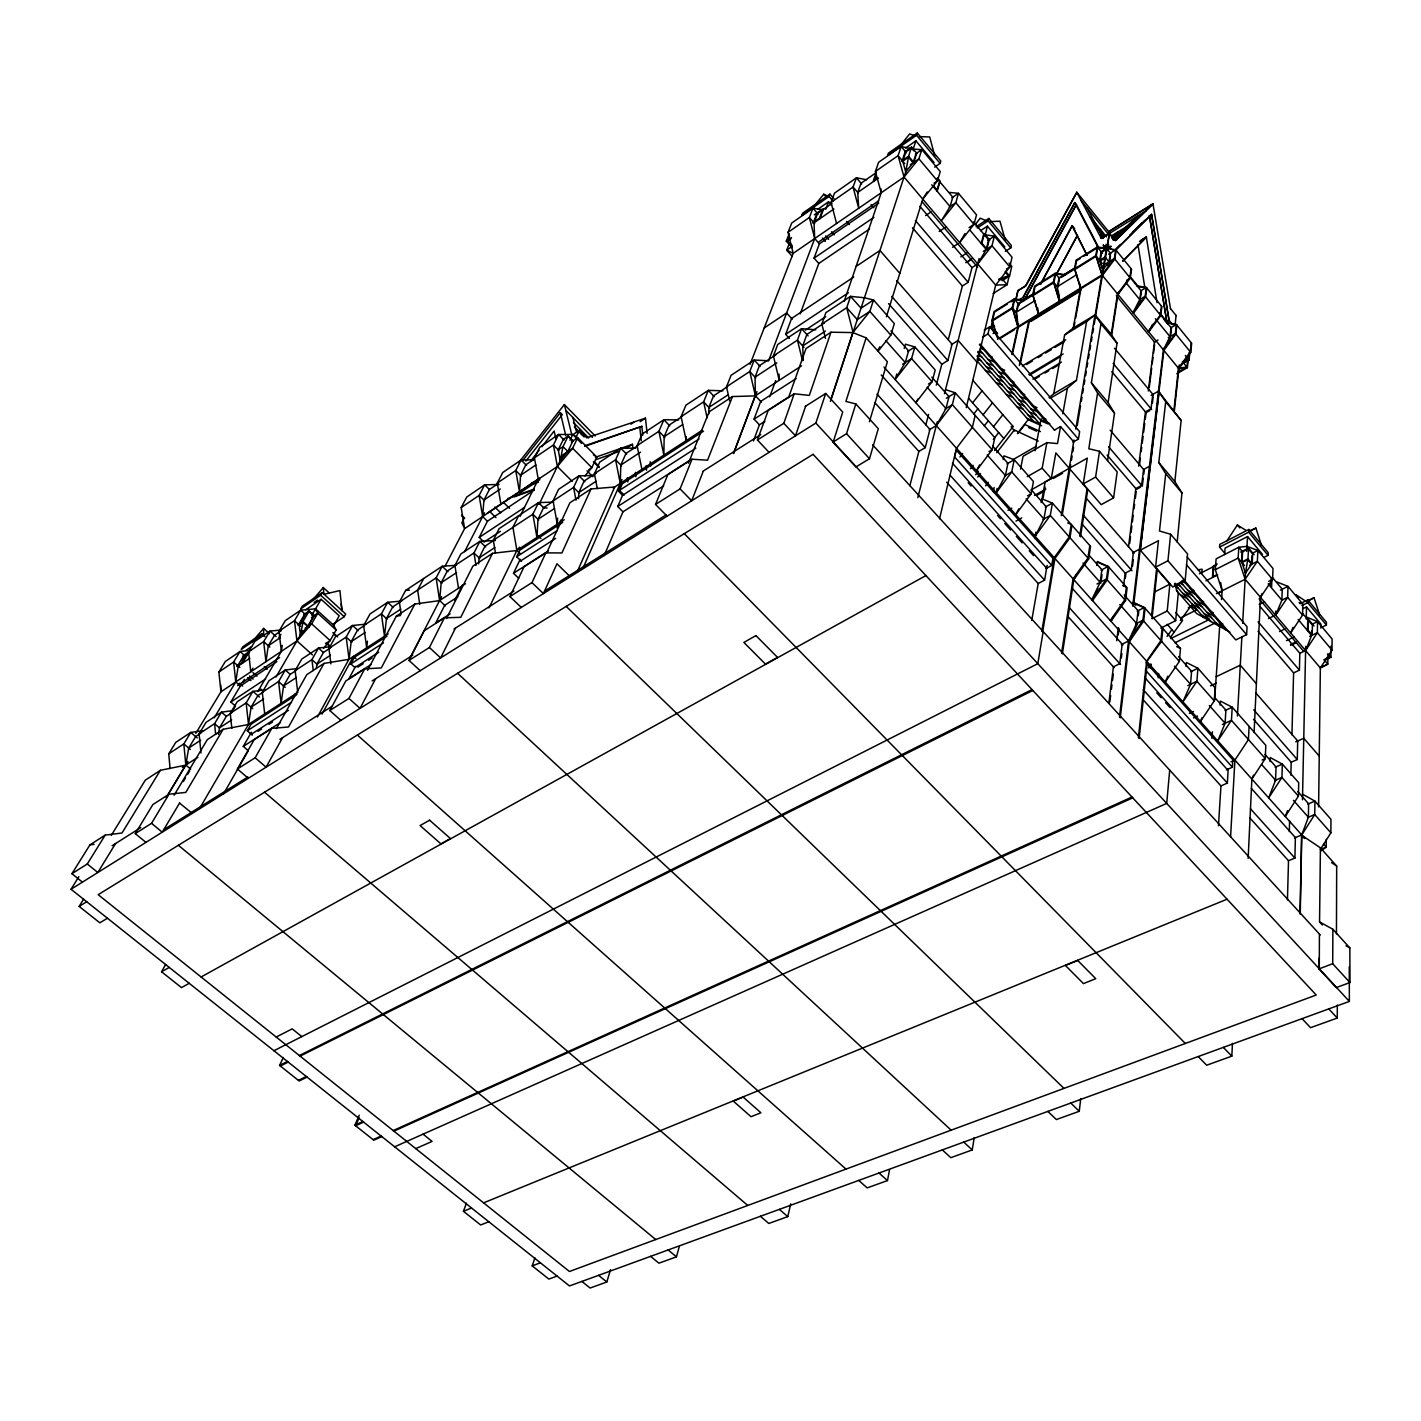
<?xml version="1.0" encoding="UTF-8"?>
<svg xmlns="http://www.w3.org/2000/svg" width="1421" height="1421" viewBox="0 0 1421 1421"><rect width="100%" height="100%" fill="white"/><g stroke="black" fill="none" stroke-linecap="round" stroke-linejoin="round"><path stroke-width="1.5" d="M1302.062 1018.662L1310.571 1027.685L1337.268 1018.04L1337.321 1005.056M1336.451 933.899L1336.681 866.082L1320.411 847.822L1301.654 835.211L1300.002 913.81M686.236 436.513L686.219 440.617L681.085 416.69L685.934 405.163L708.333 390.349L722.916 390.811M1320.358 849.456L1330.873 832.813L1330.962 819.313L1314.922 801.107L1302.595 794.215M1318.599 806.844L1320.358 667.977L1332.028 650.125L1332.099 638.988L1317.533 621.616L1306.29 616.945M1319.132 958.127L1319.008 968.891L1336.273 987.595L1349.95 982.533L1332.703 963.74L1332.88 929.245L1319.558 921.927L1320.411 847.822M1325.011 660.072L1330.909 657.319L1330.997 646.182M1322.525 626.91L1326.397 625.062L1326.432 622.274L1307.764 599.946L1300.02 603.712M1326.29 839.367L1326.219 847.076L1321.299 850.735M1327.853 658.545L1327.8 664.14L1320.358 667.977L1245.133 579.253L1238.153 558.062L1238.81 547.245L1246.981 546.375L1257.887 550.478L1273.021 568.507L1272.577 579.413L1260.463 597.335L1254.086 732.525M1319.292 968.802L1319.416 934.45M1320.855 628.171L1320.908 624.121L1306.503 606.927L1302.773 608.739M681.92 416.655L669.06 425.128L664.14 436.691L663.873 455.093L658.918 431.291L663.873 419.728L678.652 419.906M1300.268 913.792L1301.743 834.926L1308.386 817.217L1308.617 803.789L1297.817 791.568M1291.938 734.817L1293.607 672.879L1299.416 670.161L1299.824 653.269L1305.597 650.552L1311.601 635.436L1311.69 630.995M1312.222 635.151L1312.418 624.068M1302.471 799.774L1305.686 646.324M1306.254 619.023L1306.503 606.927M1326.397 625.062L1307.711 602.735L1307.764 599.946M1307.515 630.604L1307.746 619.538M1287.55 810.609L1285.295 816.507L1298.403 796.097L1298.723 782.705L1282.346 764.125L1270.214 757.535L1270.054 761.585M1292.986 627.318L1290.694 632.984L1302.577 615.098L1302.826 604.067L1287.994 586.376L1276.911 581.988M1287.444 899.884L1288.51 860.717L1294.904 858.089L1295.384 837.573L1251.404 788.442M1290.836 775.227L1291.192 762.224L1297.266 759.542L1297.71 740.98L1256.075 693.182M1289.309 831.551L1289.593 820.716M638.42 445.27L625.951 453.477L620.799 465.093L620.249 483.389L615.595 459.8L620.799 448.219L635.738 448.13M1275.152 767.304L1282.346 764.125L1281.92 777.447L1268.669 797.892L1275.578 780.218L1276.04 766.914L1265.01 754.427M1280.357 590.124L1287.994 586.376L1287.639 597.335L1275.649 615.24L1275.809 611.048M1271.955 578.205L1271.6 586.944L1268.811 583.64M1271.067 585.061L1271.333 578.507M578.489 498.682L578.773 492.607L584.138 480.991L596.234 473.015M1264.175 557.298L1268.065 555.345L1268.171 552.609L1248.828 529.465L1219.751 544.421L1219.555 547.138L1225.097 553.675M1248.153 858.373L1251.883 779.081L1253.446 775.173M557.6 518.15L557.298 524.207L553.071 500.938L558.577 489.339L579.004 475.84L594.102 475.502M1198.187 1056.567L1206.695 1065.217L1231.829 1056.14L1232.469 1043.334M1249.095 726.38L1248.437 739.577L1234.92 760.093L1230.586 836.845M1252.185 563.924L1252.754 553.089M1184.208 580.23L1235.773 639.912L1246.608 634.654L1247.034 626.732L1187.157 556.961M1221.527 599.573L1222.149 590.763L1215.31 569.661L1216.11 558.844L1238.81 547.245L1242.629 551.774L1241.99 562.609L1245.471 573.178L1251.581 564.226L1252.043 555.558M1268.065 555.345L1248.668 532.182L1248.828 529.465M1252.132 563.835L1247.958 558.897L1248.562 548.08L1240.711 552.059M1226.394 769.898L1232.38 767.216L1232.824 759.702L1146.09 662.63L1161.596 641.351L1162.893 628.508M1237.407 715.953L1241.901 636.555M1242.647 623.339L1245.595 571.171M1246.714 551.312L1247.549 536.57L1225.097 548.08L1224.636 554.652M552.716 501.649L543.568 507.67L537.991 519.304L536.943 537.404L532.857 514.242L538.47 502.625L553.71 502.057M1218.472 825.708L1220.959 785.937L1227.353 783.095L1228.206 768.992M1241.581 562.112L1242.22 551.295M1220.142 705.082L1220.408 701.086L1232.22 707.214L1231.439 720.34L1217.779 740.892L1225.08 723.271L1225.897 710.145L1214.529 697.267M534.332 459.019L525.859 464.756L520.566 475.307L519.482 491.897L515.752 470.546L521.081 460.013L533.39 459.853M1202.113 717.569L1200.443 721.477L1214.245 700.908L1215.15 687.835L1197.921 668.279L1186.34 662.488L1185.984 666.431M1211.935 738.369L1212.379 731.762M1214.529 700.908L1219.857 623.801M1212.895 577.335L1213.712 566.499M478.611 563.871L479.09 557.885L484.934 546.25L495.432 539.341M500.37 531.347L484.081 542.076L479.232 537.404L487.439 521.223L482.643 516.569L483.922 500.068L489.392 489.499L498.451 483.353M1190.709 671.742L1197.921 668.279L1196.891 681.263L1182.947 701.867L1190.532 684.3L1191.597 671.316L1178.542 656.52M1201.829 573.214L1202.148 569.235L1197.939 569.768M1169.696 770.129L1166.712 803.398L394.647 1146.8M445.43 605.985L439.604 600.515L441.221 582.681L447.242 571.047L455.75 565.451M1185.15 580.727L1187.583 554.012L1170.638 534.26L1159.5 530.992L1165.717 473.708L1158.79 462.536L1165.7 401.806L1159.092 392.036L1140.335 550.176L1158.452 540.655L1155.575 567.192L1172.787 587.015L1185.15 580.727L1167.938 560.798L1170.638 534.26M1167.813 676.201L1165.238 682.044L1179.341 661.422L1180.496 648.491L1144.385 607.495L1133.159 602.238L1135.894 605.328M1160.797 628.1L1175.682 620.675L1178.222 593.783L1174.528 584.084M1177.174 542.04L1181.97 492.927L1174.865 481.577L1158.79 462.536M1175.682 620.675L1167.209 610.994L1169.874 584.173L1139.482 549.199L1132.59 552.822M1111.009 246.384L1108.344 249.012L1108.593 246.472M1189.359 352.213L1188.631 359.495L1182.858 361.662M1189.803 352.745L1189.075 360.028L1183.693 363.119M1162.183 627.709L1160.886 640.551L1146.64 661.209L1138.381 737.694M1191.224 342.763L1190.301 351.84L1178.453 368.181L1186.961 367.098L1187.707 359.815M1119.943 290.719L1117.972 294.467L1130.263 278.072L1131.56 269.279L1115.734 249.776L1097.296 246.952L1095.786 255.62L1101.932 274.892L1178.897 368.732L1190.745 352.372L1191.668 343.296L1176.393 324.503L1166.677 322.549M1158.186 677.835L1158.63 673.483M1108.451 246.295L1108.185 248.835L1110.867 246.206M1174.865 481.577L1181.135 420.421L1158.328 391.095M1188.134 360.348L1187.388 367.648L1176.73 373.741M1150.371 668.332L1150.832 663.944M401.646 601.03L392.693 606.927L386.441 618.561L384.523 636.235L381.396 613.908L387.684 602.291L401.379 601.083M1015.695 300.204L1017.845 290.63L1025.625 285.745L1076.745 192.244L1108.771 231.783L1108.504 234.323L1081.203 200.645M1151.543 615.861L1156.605 568.897M1173.977 409.763L1178.631 366.565M1139.127 738.511L1147.351 662.008M1152.005 618.792L1157.28 569.679M1174.421 410.314L1179.306 364.948M1108.362 234.145L1108.646 231.605L1152.946 203.754L1170.495 308.588M1175.096 325.462L1176.055 315.462M1176.837 325.036L1175.824 334.042L1163.87 350.419L1170.442 337.203L1155.397 318.748M367.435 641.191L366.689 647.798L363.652 625.577L370.011 613.961L387.684 602.291L393.386 607.584M1047.845 1111.417L1056.354 1119.553L1079.267 1111.275L1080.724 1098.717M1138.079 610.693L1136.587 623.464L1128.558 640.96L1119.482 717.019M1138.292 615.755L1138.772 611.492L1124.224 595.026M1170.655 335.392L1171.49 328.198L1160.158 314.272M1103.389 245.211L1105.129 248.515L1105.431 245.993M364.54 625.435L357.577 630.036L351.182 641.653L349.086 659.202L346.173 637.088L352.603 625.489L366.369 624.121M1132.697 606.128L1163.621 348.269M1120.245 717.836L1129.269 641.759L1131.951 635.933M1133.94 602.433L1158.95 391.841M1158.968 391.681L1164.065 348.82M1112.821 617.407L1110.991 621.297L1125.539 600.568L1127.102 587.885L1108.202 566.411L1097.243 561.544L1096.692 565.363M1152.538 324.397L1148.719 331.928L1160.779 315.551L1161.881 306.616L1146.338 287.486L1136.8 285.834M1122.199 644.122L1119.801 663.678L1113.407 666.822L1108.824 703.306M1133.425 552.378L1131.276 569.981L1125.183 573.143L1123.549 586.234M1152.804 394.256L1151.028 408.751L1145.468 411.895L1138.647 466.159M1121.329 657.959L1121.862 653.624M1132.501 566.357L1133.301 559.767M1143.266 478.22L1142.289 486.195L1108.629 446.78M1143.745 474.241L1144.225 470.262L1110.156 430.19M1152.395 403.28L1153.159 397.063M1109.837 701.974L1110.636 695.526M1111.453 689.096L1111.986 684.798M1112.519 680.517L1113.336 674.069M1118.22 635.009L1119.038 628.473M1125.325 578.294L1125.876 573.942L1081.488 523.372M1129.713 543.373L1130.512 536.889M1131.063 532.573L1131.88 526.09M1132.413 521.773L1133.23 515.29M1134.047 508.807L1134.58 504.473M1135.397 498.007L1136.196 491.524M1139.553 464.738L1140.37 458.219M1141.187 451.718L1141.738 447.366M1142.289 443.032L1143.088 436.513M1143.639 432.179L1144.722 423.494M1145.273 419.142L1146.09 412.641L1111.79 371.68M1149.269 387.329L1151.685 368.146M1152.218 363.883L1153.017 357.488M1153.55 353.225L1154.616 344.699M1161.437 306.066L1160.335 315L1148.257 331.377M1116.693 640.747L1118.327 627.673M1128.487 546.907L1135.823 488.593L1141.631 485.431L1143.585 469.498L1149.358 466.319M1148.275 391.041L1154.438 342.035L1157.991 339.956M316.332 668.456L316.901 664.104L323.42 652.488L330.205 648.029M1146.8 288.037L1145.592 296.9L1133.425 313.277L1140.193 300.133L1125.805 282.495M1041.611 501.471L1045.163 481.861L1087.314 458.13L1083.246 483.939L1101.222 504.633L1113.584 497.883L1117.172 471.896L1099.499 451.292L1088.806 448.752L1097.598 393.12L1091.381 382.746L1100.973 323.864L1095.023 314.823L1086.603 321.59L1064.649 334.876L1053.707 393.724L1049.053 397.72M295.692 670.748L290.186 674.353L283.543 685.934L281.109 703.288L278.587 681.565L285.266 669.984L297.167 668.581M1101.897 569.732L1100.138 582.344L1091.79 599.769L1106.479 579.022L1108.202 566.411L1101.009 570.194M1139.749 299.582L1140.974 290.719L1146.338 287.486L1145.131 296.332L1132.963 312.727L1139.749 299.582L1145.131 296.332L1160.779 315.551M1101.151 581.065L1102.021 574.759M1140.69 296.598L1141.436 291.269L1128.967 275.958M258.036 691.174L281.358 651.369L282.211 645.383M1107.616 460.546L1114.508 413.138L1108.114 402.552L1091.381 382.746M281.376 630.587L274.59 635.187L268.303 645.756L265.958 661.671L263.684 641.617L269.99 631.084L280.63 630.054M1089.818 545.54L1087.953 558.062L1073.086 578.844L1061.576 653.003M1131.116 268.711L1129.802 277.504L1117.528 293.898M1062.357 653.855L1073.832 579.679L1088.699 558.897L1090.546 546.375L1052.428 503.105L1041.895 498.824L1041.202 502.572M199.615 808.496L248.497 724.426L251.091 707.196L257.84 695.633L263.187 692.116M1108.114 402.552L1117.03 343.207L1110.92 333.971M1113.584 497.883L1095.609 477.083L1099.499 451.292M1079.747 535.983L1087.065 488.86M1111.275 334.201L1117.634 293.152M1080.475 536.818L1087.758 489.659L1055.856 452.926L1051.274 478.611L1030.847 490.103M1118.096 293.721L1111.737 334.77L1095.023 314.823L1075.804 429.142M218.461 734.32L219.473 727.907L226.33 716.362L231.552 712.933M1071.967 525.273L1069.96 537.724L1054.95 558.524L1042.588 632.238M942.336 1149.909L950.809 1157.689L972.23 1149.944L974.22 1137.599M1106.923 265.674L1109.41 262.388L1110.476 255.851M1072.997 442.18L1078.415 439.107L1079.64 431.682L989.673 326.83L984.291 330.169M1110.369 253.116L1108.948 261.819L1102.749 270.008L1099.676 260.398L1101.168 251.695L1106.515 248.355L1110.831 253.684M1106.515 248.355L1102.749 270.008M1108.771 231.783L1153.088 203.931L1115.467 240.664L1109.375 233.168L1107.474 244.519L1111.222 249.119M1062.251 514.917L1070.67 464.791M1071.398 460.422L1072.127 456.07M1072.855 451.718L1073.583 447.366M1077.225 425.59L1080.511 405.997M1081.239 401.646L1081.967 397.294M1082.713 392.942L1083.441 388.572M1084.152 384.292L1084.88 379.993M1085.591 375.695L1086.319 371.414M1087.029 367.115L1087.758 362.817M1088.468 358.536L1089.197 354.238M1089.907 349.939L1090.635 345.658M1091.346 341.36L1092.074 337.061M1092.785 332.78L1093.513 328.482M1094.223 324.183L1103.371 269.617M1105.52 257.627L1106.977 248.924L1101.63 252.263L1100.138 260.967L1103.211 270.576L1105.52 257.627L1100.138 260.967M1109.535 233.346L1107.634 244.714L1102.518 247.627M1043.174 631.581L1037.81 663.678L273.933 1050.723M190.716 769.205L185.831 765.066L188.691 748.068L195.654 736.558L200.734 733.218M1051.735 565.451L1052.943 558.346L956.244 450.102L954.592 456.94L1051.735 565.451L1045.945 568.542M1041.806 631.368L1054.204 557.671L1069.214 536.872L1071.221 524.438L1067.668 522.946M1061.256 515.645L1073.974 440.03M1103.495 265.603L1095.218 314.858L1073.05 328.144M1245.471 573.178L1247.745 559.696L1241.99 562.609M1050.155 398.36L1067.366 388.235L1076.443 380.331L1086.603 321.59M1031.753 620.338L1038.2 583.534L1044.577 580.141L1047.117 565.327M1024.132 300.577L1014.647 299.511L1012.676 308.286L1018.306 327.274L1102.394 275.461L1096.248 256.189L1097.758 247.503L1106.835 249.012M1035.838 532.182L1035.092 536.268L1043.92 518.949L1046.122 506.604L1031.522 490.05M1073.69 441.807L1060.546 426.566L1057.508 443.583L1046.886 442.606L1023.067 456.283L1020.544 469.09M1062.819 413.777L1067.366 388.235M1034.879 538.541L1035.678 534.172M1073.228 328.162L1080.635 287.379M1043.121 497.918L1045.092 487.03M1073.708 328.748L1074.88 322.301M1075.661 318.002L1081.097 287.93M1027.294 476.621L1042.161 468.184L1046.886 442.606M905.728 171.87L908.481 157.234L913.135 162.776L905.728 171.87L902.744 161.212L908.481 157.234M1079.889 283.969L1080.493 288.108L1074.471 268.906L1076.106 260.203L1097.296 246.952L1102.465 253.275M1075.342 267.29L1076.567 260.771L1080.102 258.551M1035.056 450.741L1041.167 418.769M858.746 1180.407L867.183 1187.903L887.468 1180.585L889.564 1169.767M1058.165 285.497L1059.196 280.257M1064.489 274.573L1055.199 273.294L1053.458 282.015L1059.338 301.163L1057.348 286.705L1059.071 277.948L1075.875 267.539M560.229 460.599L563.018 446.62L568.134 436.087L572.912 440.936L567.849 451.487L560.229 460.599L558.24 449.853L563.373 439.32L568.134 436.087L572.912 440.936M1058.379 291.376L1059.8 301.714L1053.92 282.584L1055.661 273.844L1064.951 275.123M1190.389 606.66L1180.407 620.515M997.151 488.433L996.228 492.75L1005.411 475.502L1007.915 463.353L992.657 446.07M300.382 634.992L303.064 622.274L307.718 626.483L300.382 634.992L299.156 624.92L305.32 614.352L309.227 611.705L312.744 613.677L313.846 615.897L307.718 626.483M1003.208 459.551L1003.972 455.857L1014.221 459.729L1033.44 481.524L1031.131 493.798L1015.766 514.633L1018.768 508.878M1038.911 314.574L1033.156 295.515L1035.021 286.758L1055.661 273.844M1019.354 365.499L1028.573 322.07L1081.292 289.6M993.226 491.737L994.132 487.51M1020.296 363.865L1029.035 322.603M1037.65 307.842L1038.449 314.023L1032.694 294.964L1034.559 286.207L1055.199 273.294L1059.533 278.498M1011.859 354.078L1018.484 323.81M1012.338 354.628L1018.466 326.51M1016.956 311.11L1018.129 305.835M1023.671 300.044L1014.185 298.961L1012.214 307.735L1017.845 326.741L1016.104 312.318L1018.058 303.526L1033.085 294.218M1015.855 300.382L1017.987 290.808L1025.784 285.923L1076.887 192.421M1002.089 280.736L1009.549 276.011L1011.788 266.313L1009.052 263.045M760.413 1216.287L768.797 1223.463L787.767 1216.607L790.751 1203.853M975.161 415.376L972.373 427.33L956.493 448.254L939.547 518.789M1009.39 274.964L1007.134 284.697L993.101 293.561M996.263 335.072L992 320.347L994.078 311.554L1014.185 298.961L1019.337 305.053M997.08 333.065L990.863 328.002L992.533 320.951M992.87 319.121L994.54 312.087L1007.329 304.076M991.751 326.777L992.568 323.26M1005.34 251.393L1010.775 247.876L1011.343 245.46L988.785 218.461L976.103 226.774M982.568 337.292L987.968 333.935L989.673 326.83M966.262 407.632L995.677 285.106L1009.798 266.917L1012.054 257.237L994.38 236.152L985.197 234.82M929.068 429.941L936.279 425.607L945.995 408.502L948.997 396.637L931.785 377.133M948.34 339.406L962.372 286.03L968.163 282.317L971.982 267.645L977.737 263.933L986.227 249.474L988.661 239.883L973.545 221.907M986.849 249.066L989.265 239.492M977.275 227.999L988.163 220.859L988.785 218.461M917.806 497.705L937.256 421.806M944.468 393.67L979.105 258.569M984.931 235.85L987.417 226.17L1004.842 246.97M981.272 243.595L983.723 234.039M909.849 485.733L918.872 451.416L925.231 447.633L929.956 429.408L881.233 374.984M936.297 385.144L941.803 364.256L947.86 360.508L952.088 344.202L896.722 280.63M925.853 424.843L928.606 414.399M650.587 1256.359L658.9 1263.18L676.449 1256.839L679.327 1246.43M904.2 348.465L905.443 344.202L914.875 346.937L911.572 358.572L895.159 379.549L905.248 362.533L908.605 350.898L890.985 330.951M949.565 192.421L958.482 193.327L955.818 202.723L941.27 220.93L950.063 206.578L952.763 197.182L937.061 178.513M895.71 377.684L896.793 373.954M855.815 403.919L846.543 433.725L832.972 442.091L855.904 466.941L869.492 458.752L878.285 428.662L855.815 403.919L845.904 401.433L866.117 337.861L852.831 332.585L830.983 332.212L805.991 348.554L788.548 397.578M869.403 421.771L887.379 361.733L866.117 337.861M581.882 1281.44L590.124 1288.03L606.82 1281.991L610.533 1269.681M936.794 190.84L939.601 181.515M878.071 351.271L890.843 335.125L894.324 323.597L873.524 299.991L864.448 297.771L850.557 296.35L825.867 312.656L821.871 324.059L825.477 338.411M934.663 167.127L940.08 163.415L940.791 161.07L917.291 132.97L888.409 153.184L887.61 155.493L916.545 135.261L917.291 132.97M886.384 316.794L922.744 199.1L927.22 191.942M833.239 441.913L842.724 412.09L825.708 393.457L805.281 406.388M913.135 162.776L915.533 155.422M913.756 162.349L916.723 153.166M830.859 399.532L852.831 332.585L869.865 311.412L873.524 299.991L861.037 308.179L850.557 296.35L846.703 307.718L853.08 332.425M830.415 401.504L906.74 168.797M844.163 301.394L881.215 192.759L875.407 171.479L878.622 162.278L901.163 146.523L913.188 149.134L915.906 140.839L934.059 162.491M901.536 161.106L908.587 156.221L911.607 147.073L917.042 153.557M903.969 157.536L905.799 152.029M1349.275 966.76L1349.364 1001.396L569.484 1285.952L71.05 889.262L815.849 423.067L825.708 393.457M557.068 1276.076L548.879 1279.095L532.218 1265.88L534.935 1257.763M902.246 160.626L905.301 151.461M805.636 406.175L795.458 435.821L783.806 423.28L794.215 393.777L809.313 395.411L830.983 332.212M873.862 181.266L875.798 175.724M875.94 173.309L873.364 180.68L876.881 178.229M803.274 360.472L802.723 345.942L806.826 334.486L824.18 323.082M866.615 179.721L856.419 177.803L853.062 187.039L858.71 208.23L857.733 192.457L861.055 183.202L876.42 172.492M769.063 452.358L757.429 439.977L768.228 410.42L794.215 393.777M753.467 441.007L759.4 424.843L764.907 421.327M769.685 396.885L775.688 380.597M800.236 313.846L818.78 263.471L869.545 228.976M488.788 1221.74L480.671 1224.973L463.424 1211.296L466.425 1203.232M759.4 424.843L754.071 419.142L760.679 401.433L796.08 378.572M789.419 338.464L785.671 334.326L791.586 318.446L853.737 277.006M818.78 263.471L814.055 258.142L819.384 243.826L878.711 203.15M779.045 374.096L779.223 380.313L773.415 355.943L777.713 344.486L801.604 328.695L815.743 329.779M836.56 223.488L831.054 202.368L834.536 193.114L856.419 177.803L861.694 183.966M733.414 453.548L755.155 395.908L801.568 365.819M733.645 453.388L756.967 391.61M768.672 360.579L814.713 238.533L814.02 222.795L817.59 213.47M825.743 209.313L828.585 201.764L831.374 204.944M819.988 218.639L823.523 209.331M829.935 194.109L802.652 213.203L801.728 215.548L829.047 196.453L829.935 194.109L834.056 198.869M813.523 222.227L817.093 212.919M761.425 402.232L755.404 395.749L755.031 377.169L759.436 365.659L775.706 354.966M750.039 364.415L793.202 253.347L904.04 177.039L918.89 158.797L921.838 149.631L913.188 149.134M703.342 471.008L691.672 500.796L680.091 488.895L692.009 459.232L707.569 460.191L732.508 396.548L755.155 395.908M789.667 242.654L786.701 250.167L792.367 256.526M792.012 247.574L786.293 241.144L789.259 233.648M789.561 235.691L787.341 241.304L791.977 246.508L786.701 250.167L793.202 253.347L787.998 232.387L791.71 223.061L812.954 208.194L821.267 209.526M729.684 400.9L726.504 386.814L731.087 375.304L754.214 360.028L768.601 360.774M688.421 463.21L709.132 411.824L732.508 396.548M708.884 413.582L708.866 407.418L713.52 395.855L727.534 386.654M667.088 516.178L655.543 504.437L667.799 474.738L692.009 459.232M1275.649 615.24L1281.866 600.159L1282.257 589.2L1272.719 577.85M1260.463 597.335L1262.043 593.569M604.191 555.504L622.984 511.809L663.66 485.875M381.805 1136.587L373.812 1140.193L354.913 1125.183L359.211 1115.201M359.087 1117.776L355.641 1125.769L363.598 1122.093M622.984 511.809L617.709 506.498L622.878 494.615M624.121 495.094L619.449 490.369L622.345 483.744L703.502 431.185M582.947 568.311L621.954 479.534M641.901 469.356L637.088 445.643L642.168 434.08L663.873 419.728L669.788 425.874M621.279 484.437L618.384 491.062L622.576 495.307L695.828 448.183M577.157 571.935L614.689 486.994L591.047 488.948L569.91 502.768L546.694 552.769M591.047 488.948L561.899 552.947L545.806 552.876L524.012 566.837L509.944 596.571L521.294 607.442M597.3 488.664L594.44 473.726L599.733 462.127L620.799 448.219L626.679 454.223M1133.727 632.043L1137.297 624.263L1119.855 604.582M520.104 516.374L538.293 479.286L534.438 457.864L539.696 447.331L558.577 434.471L572.805 434.506L577.69 437.704L596.749 457.029L591.846 467.651L584.955 475.946M557.068 528.115L560.815 520.068M509.944 596.571L531.987 582.61L545.806 552.876M518.718 578.276L513.514 573.249L520.157 559.377M307.078 1077.1L299.174 1080.972L279.564 1065.413L283.347 1057.49M1098.078 588.969L1092.518 600.586L1107.208 579.857L1108.931 567.228L1097.953 562.343M576.002 437.224L579.324 430.314L586.713 437.828L645.454 418.147L647.106 433.387M489.002 607.904L516.889 550.407L519.606 547.156M539.056 504.473L563.053 454.702L572.645 448.254L577.69 437.704L571.331 442.002M570.016 440.297L572.805 434.506L581.526 443.352M521.454 561.384L516.693 556.766L519.891 550.122L562.734 522.36M1073.832 579.679L1076.674 573.871M518.647 515.734L512.928 527.351L516.889 550.407L520.05 553.462M455.413 628.153L440.652 657.923L429.408 647.514L444.4 617.833L460.777 617.318L492.501 553.337L516.693 550.531L564.19 519.731M495.396 552.787L493.318 540.264L499.108 528.648L538.47 502.625L544.296 508.381M454.702 600.373L462.536 584.83M446.496 618.508L472.856 566.18L492.501 553.337M410.065 657.887L441.611 596.607M464.631 551.703L484.561 512.803M420.225 670.712L409.017 660.41L424.204 630.764L444.4 617.833M458.503 588.258L454.915 565.522L460.901 553.906L479.872 541.365L495.29 540.477M500.92 504.313L497.314 483.051L502.732 472.518L521.081 460.013L526.534 465.431M445.324 565.736L464.596 528.648L557.369 466.514L572.645 448.254L591.846 467.651L588.631 469.765M463.708 519.251L461.861 522.786L464.596 528.648L461.203 507.563L466.781 497.013L484.632 484.845L499.091 484.472M375.624 678.723L360.046 708.369L348.944 698.422L329.796 710.536L340.862 720.376M465.484 583.747L439.426 600.639L414.861 604.049L381.308 667.923L364.735 668.847L345.783 680.996L329.796 710.536M423.76 578.436L417.632 590.07L419.763 604.405M367.524 670.303L396.352 616.146L414.861 604.049M401.148 614.298L399.39 602.078L405.607 590.443L442.197 566.269L455.786 565.309M348.944 698.422L364.735 668.847M1077.349 235.247L1056.371 274.342L1077.491 235.424M355.623 666.271L348.909 678.705L370.952 664.584M1040.438 284.2L1072.127 225.619L1086.923 255.194M1040.598 284.378L1072.269 225.797L1074.773 228.87M354.468 657.266L350.863 663.891L354.93 667.568L378.714 652.257M979.602 464.898L976.476 470.635L992.178 449.729L994.807 437.668L955.285 392.818L945.516 389.62M317.416 717.037L348.909 659.326L324.024 663.412L306.794 674.655L276.385 728.564M322.052 714.106L353.456 656.378L355.978 658.651M1074.72 202.564L1023.12 297.22L1024.896 299.334L1076.408 204.642L1074.72 202.564L1098.344 247.911M1074.862 202.741L1023.262 297.398L1018.413 300.168M1024.736 299.156L1076.265 204.464L1097.918 245.975M189.224 983.314L181.497 987.595L161.568 971.786L165.618 964.486M282.53 737.73L266.082 767.18L255.158 757.766L237.414 768.992L248.32 778.317M324.024 663.412L288.516 727.001L271.802 728.369L254.217 739.648L237.414 768.992M330.898 663.856L328.926 648.438L335.427 636.839L352.603 625.489L358.27 630.675M281.358 651.369L278.978 631.226L285.248 620.675L300.701 610.16L315.551 608.845L333.793 625.435L336.138 629.965L330.152 640.587L323.526 648.349M333.278 623.997L344.202 616.714L345.712 614.05L322.247 592.575L302.318 606.181L300.755 608.827L320.702 595.239L322.247 592.575M292.975 697.711L295.142 693.892M333.26 626.377L339.21 615.808L321.11 599.271L305.728 609.733M255.158 757.766L271.802 728.369M174.108 795.245L207.306 739.648L223.168 729.293L248.338 724.532L297.753 692.489L295.142 670.659L301.749 659.095L318.482 648.047L330.329 646.75M223.257 794.392L248.266 750.679L243.275 746.38L251.41 732.259M252.245 735.137L247.272 730.82L251.073 724.248L296.918 694.549M308.126 626.199L314.254 615.613M276.029 676.982L302.939 630.587M311.803 615.293L321.11 599.271M918.037 398.928L915.835 402.711L932.069 381.752L935.196 370.011L914.875 346.937L907.717 351.449M297.824 625.027L302.975 621.545L309.139 610.977L315.48 616.732M264.697 713.928L262.263 692.293L268.995 680.748L285.266 669.984L290.186 674.353M298.659 624.458L304.822 613.908M179.668 802.918L162.243 832.191L151.532 823.327L135.279 833.612L145.954 842.369M223.168 729.293L185.796 792.403L168.992 794.232L152.846 804.57L135.279 833.612M278.871 637.834L280.967 634.317M231.836 728.369L230.255 713.36L237.112 701.832L252.938 691.352L264.874 689.842M232.138 711.69L235.46 706.077L230.806 702.027L240.38 685.952L276.9 661.618M183.38 781.497L185.476 777.98M187.572 774.463L189.668 770.964M242.582 682.275L244.359 679.327M252.991 668.101L250.771 671.849L248.551 651.884L254.91 641.351L269.99 631.084L276.118 636.555M166.328 797.394L185.671 765.155L160.378 770.306L145.351 780.129L111.282 835.37M166.47 797.305L187.981 761.478M214.198 717.818L235.762 681.902L238.231 666.076L249.865 658.225M151.532 823.327L168.992 794.232M965.001 233.541L959.601 242.547L973.989 224.34L976.529 214.855L958.482 193.327L951.963 197.714M200.983 752.988L199.1 733.858L206.045 722.348L221.463 712.152L233.435 710.553M242.352 663.287L248.711 652.754M261.819 633.819L260.221 636.466L241.233 649.415L242.849 646.768L261.819 633.819L264.91 636.572M195.796 733.36L220.948 691.832L296.936 640.924L311.643 623.837L317.753 613.25L315.551 608.845M237.751 665.632L244.11 655.099M241.428 660.801L244.607 655.525L249.581 652.15M877.681 350.472L879.954 346.706M115.545 843.559L97.836 872.494L87.267 863.986L71.92 873.702L82.454 882.121M160.378 770.306L122.011 833.008L105.172 835.122L89.914 844.891L71.92 873.702M107.445 918.232L99.843 922.815L79.15 906.403L83.573 899.173M170.094 768.583L168.744 753.841L175.778 742.366L190.805 732.419L202.794 730.714M220.752 684.975L220.948 691.832L218.887 672.026L225.335 661.493L240.042 651.475L250.7 650.356M71.05 889.262L78.865 876.65M87.267 863.986L105.172 835.122M1251.883 779.081L1265.276 758.601L1265.809 745.35L1232.22 707.214L1225.009 710.553M1226.643 541.223L1237.371 524.988L1246.093 530.424M1305.597 650.552L1317.374 632.7L1317.533 621.616L1311.796 624.37L1302.435 613.215M1129.269 641.759L1143.656 621.066L1145.095 608.295L1133.869 603.037M1110.263 620.48L1124.81 599.751L1126.391 587.068L1122.697 585.381M1148.434 667.87L1150.886 664.46M1170.46 637.283L1182.609 620.409L1175.735 612.54M1167.014 636.43L1171.899 629.663M1035.092 536.268L1050.279 515.45L1052.428 503.105L1045.234 507.084M996.228 492.75L1011.752 471.879L1014.221 459.729L1007.045 463.85M1102.394 275.461L1114.792 259.066L1116.196 250.345L1112.448 249.812M936.279 425.607L952.336 404.665L955.285 392.818L946.333 398.253M975.143 224.784L980.224 218.177L986.885 221.001M985.588 485.804L988.288 482.323M1105.129 248.515L1108.753 244.856M975.712 474.667L978.412 471.204M994.522 450.475L1013.173 426.495L972.87 380.366M977.755 477.047L980.472 473.566M996.725 452.642L1014.328 429.977L1038.183 441.061M1017.4 433.547L1028.165 419.692L1041.717 425.749M1018.093 433.245L1024.861 424.524L1040.385 431.575M970.454 468.788L973.172 465.324M993.35 439.426L998.697 432.57M959.921 456.994L962.639 453.53M984.273 425.891L988.306 420.74M993.51 426.655L1002.871 414.683M522.502 460.813L560.354 412.658L562.29 414.63L525.823 461.079M530.921 460.706L539.127 450.244M541.863 446.745L554.154 431.06L555.931 439.125M977.737 263.933L991.982 245.744L994.38 236.152L987.844 240.398M983.083 414.808L992.497 402.818M518.701 462.624L564.368 404.576L595.204 435.998M972.603 402.871L982.053 390.882M973.794 414.008L977.861 408.839M899.031 147.162L909.635 133.947L915.39 135.919M922.744 199.1L937.451 180.876L940.258 171.586L921.838 149.631L915.319 154.143M813.185 207.217L823.754 194.197L828.603 196.613M312.62 600.106L323.278 587.548L329.246 593.019M251.695 642.292L263.578 628.402L269.493 633.677M1122.803 260.931L1146.321 236.97L1157.031 302.602M1122.945 261.109L1146.463 237.147L1139.5 241.463M1132.555 232.156L1141.72 223.097M1115.929 248.941L1120.494 244.412M1129.659 235.353L1144.9 220.255M1115.307 240.486L1152.946 203.754M1113.3 239.989L1138.31 215.601M1113.442 240.167L1116.551 237.129L1112.803 239.208M1122.661 231.197L1128.647 225.371M1112.536 238.852L1117.137 234.394M1112.679 239.03L1117.279 234.554M1113.318 239.563L1138.168 215.441M1117.865 231.872L1111.79 237.733L1126.107 228.781M1111.933 237.911L1118.007 232.049M1064.649 334.876L1073.264 328.002M818.07 209.1L828.585 201.764M905.621 148.033L915.906 140.839M787.998 232.387L809.366 217.484L812.954 208.194L818.23 214.216M831.054 202.368L853.062 187.039L858.391 193.22M875.407 171.479L898.072 155.671L901.163 146.523L906.456 152.811M814.34 214.837L823.025 208.78L819.491 218.07L812.51 222.937M904.591 151.958L911.607 147.073M819.064 212.44L831.96 203.452M907.22 151.052L910.062 149.063M786.293 241.144L791.533 237.502M790.875 238.852L787.341 241.304L792.083 245.371M814.02 222.795L833.914 208.994M857.733 192.457L878.515 178.034M910.275 164.747L918.89 158.797L937.451 180.876L934.023 183.202M819.064 241.748L878.64 200.858M814.055 258.142L873.879 217.342M314.112 602.433L317.522 600.106M246.064 650.303L251.553 646.573M218.887 672.026L233.63 662.008L240.042 651.475L244.607 655.543M248.551 651.884L263.684 641.617L269.848 647.123M278.978 631.226L294.484 620.711L300.701 610.16L305.32 614.352M461.203 507.563L479.126 495.396L484.632 484.845L489.392 489.499M497.314 483.051L515.752 470.546L521.241 475.982M534.438 457.864L553.408 444.986L558.577 434.471L564.048 440.013M242.938 655.898L248.213 652.328L241.854 662.861L236.579 666.431M303.987 614.476L309.139 610.977M579.324 430.314L571.917 435.323L564.368 404.576M268.303 645.756L280.221 637.692M299.156 624.92L303.064 622.274M483.922 500.068L500.299 489.002M520.566 475.307L535.859 464.969M558.24 449.853L563.018 446.62L567.849 451.487M311.501 617.478L317.753 613.25L336.138 629.965M305.106 628.224L311.643 623.837L330.152 640.587L325.445 643.713M925.657 215.548L931.075 211.907M487.403 513.105L539.536 478.184M764.196 328.002L786.63 312.975L792.296 319.228M856.081 266.455L879.954 250.469L899.813 273.329M519.837 493.034L539.856 479.641M949.246 207.111L955.818 202.723L973.989 224.34L969.069 227.591M237.627 685.579L279.617 657.55M630.924 424.222L634.548 421.788M487.439 521.223L534.154 490.085M640.107 421.7L645.454 418.147M584.67 446.443L641.83 426.336L642.772 435.11M939.192 231.463L946.422 226.667M230.806 702.027L265.638 678.936M479.232 537.404L524.438 507.439M785.671 334.326L848.373 292.779M257.485 691.547L261.162 689.132M626.093 448.503L632.487 444.293L632.931 448.627M805.441 330.098L825.725 316.705M168.744 753.841L183.824 743.911L190.805 732.419L197.253 737.925M199.1 733.858L214.571 723.68L221.463 712.152L226.33 716.362M230.255 713.36L246.153 702.898L252.938 691.352L259.457 697.072M262.263 692.293L278.587 681.565L285.195 687.391M295.142 670.659L311.91 659.628L318.482 648.047L323.42 652.488M328.926 648.438L346.173 637.088L351.893 642.292M363.652 625.577L381.396 613.908L387.151 619.219M399.39 602.078L436.14 577.885L442.197 566.269L447.952 571.722M454.915 565.522L473.975 552.982L479.872 541.365L485.645 546.943M493.318 540.264L532.857 514.242L538.719 520.015M553.071 500.938L573.587 487.439L579.004 475.84L584.866 481.719M594.44 473.726L615.595 459.8L621.528 465.839M637.088 445.643L658.918 431.291L664.868 437.473M681.085 416.69L703.626 401.877L708.333 390.349L714.266 396.637M726.504 386.814L749.773 371.503L754.214 360.028L760.164 366.458M773.415 355.943L797.447 340.134L801.604 328.695L808.123 335.924M821.871 324.059L846.703 307.718L857.289 319.601L869.865 311.412L890.843 335.125M952.621 247.254L958.056 243.701M188.691 748.068L200.592 740.27M231.694 719.896L219.473 727.907L214.571 723.68L215.655 734.355M251.091 707.196L263.631 698.99M283.543 685.934L296.438 677.497M316.901 664.104L330.525 655.188M351.182 641.653L365.179 632.469M386.441 618.561L400.846 609.129M441.221 582.681L456.603 572.61M479.09 557.885L494.917 547.529M537.991 519.304L554.545 508.469M578.773 492.607L596.145 481.222M620.799 465.093L640.498 452.18M664.14 436.691L682.631 424.595M708.866 407.418L728.245 394.718M755.031 377.169L776.861 362.87M802.723 345.942L825.406 331.075M980.526 230.664L987.417 226.17M960.827 256.881L967.008 252.867M182.332 767.322L197.768 757.322M348.038 659.895L388.146 633.89M613.144 487.989L701.921 430.421M353.847 657.674L386.992 636.199M965.783 262.707L971.733 258.853M983.35 251.322L991.982 245.744L1009.798 266.917L1006.37 269.102M967.754 261.748L971.378 259.404M247.272 730.82L291.358 702.329M350.259 664.282L383.475 642.825M516.693 556.766L557.068 530.672M619.449 490.369L699.008 438.982M457.704 596.927L444.702 605.31L435.643 623.144L450.137 613.854M251.251 734.284L288.463 710.322M520.85 560.78L555.629 538.399M258 731.353L261.624 729.009M268.924 724.319L272.583 721.975M357.861 667.142L363.208 663.714M368.554 660.268L372.195 657.941M243.275 746.38L280.505 722.525M513.514 573.249L548.524 550.833M617.709 506.498L689.771 460.351M754.071 419.142L788.921 396.832M1005.144 271.908L1008.466 275.834L1002.711 279.493L998.892 279.6M112.152 845.726L140.768 827.573M279.884 739.4L332.301 706.184M372.178 680.908L412.818 655.152M453.992 629.041L513.905 591.083M703.217 471.079L760.75 434.613M409.017 660.41L429.408 647.514M655.543 504.437L680.091 488.895M757.429 439.977L783.806 423.28M1101.186 238.319L1109.375 233.168M1146.196 210.645L1101.328 238.497L1076.745 192.244M902.566 364.22L911.572 358.572L932.069 381.752L928.464 383.972M163.859 829.615L247.858 776.985M544.527 591.1L666.236 514.828M1111.08 236.117L1132.217 223.133M1010.988 301.803L1014.647 299.511M1083.637 256.348L1096 248.622M951.253 344.735L958.127 340.436L977.133 362.319M1022.481 300.577L1034.577 293.028M1064.436 274.395L1075.733 267.361M992 320.347L1012.214 307.735L1016.566 312.869L1018.306 327.274M1032.694 294.964L1053.458 282.015L1057.81 287.255M1074.471 268.906L1095.786 255.62L1102.27 263.56M1018.52 304.076L1031.486 295.994M1061.274 277.415L1075.217 268.729M1012.676 308.286L992.462 320.88L997.347 337.718M1033.156 295.515L1053.92 282.584M1096.248 256.189L1074.933 269.475L1080.955 288.676M1108.611 254.217L1115.734 249.776L1114.33 258.498L1101.932 274.892L997.489 339.282M990.863 328.002L994.203 325.924M1016.104 312.318L1034.737 300.755M1057.348 286.705L1076.621 274.715M1099.676 260.398L1105.058 257.059L1109.41 262.388M994.664 326.457L991.325 328.535L997.542 333.598M1141.099 240.202L1146.321 236.97M993.084 333.562L996.423 331.484M1105.36 264.04L1114.33 258.498L1130.263 278.072L1126.675 280.257M999.816 338.678L1014.612 329.565M79.15 906.403L86.717 901.731M1030.918 321.448L1079.871 291.323M945.107 409.035L952.336 404.665L992.178 449.729L988.998 451.576M1022.303 365.979L1065.732 339.779M1026.726 364.433L1032.392 361.023M1038.058 357.612L1041.824 355.339M1045.607 353.047L1051.274 349.637M1055.039 347.363L1064.489 341.679M1028.857 374.434L1063.139 353.882M1029.497 375.18L1059.977 356.92M1032.907 379.141L1061.469 362.089M1035.447 378.75L1039.266 376.476M1044.968 373.084L1048.787 370.81M1052.588 368.536L1058.308 365.126M1149.482 215.743L1166.854 321.679L1169.11 320.347L1151.632 214.393L1115.13 250.558L1151.49 214.216L1168.968 320.169L1166.712 321.501L1149.34 215.566M1053.707 393.724L1076.443 380.331M1168.204 337.701L1175.38 333.509L1176.393 324.503L1171.046 327.647L1169.998 336.653L1163.426 349.868L1175.38 333.509L1190.745 352.372M1054.453 430.083L1060.546 426.566M1013.617 459.303L1036.442 446.176M1183.249 362.586L1186.837 360.525M1178.08 372.195L1186.961 367.098M1004.523 476.017L1011.752 471.879L1031.131 493.798L1027.507 495.822M1151.152 395.34L1158.506 391.13M1146.09 412.641L1149.802 410.545M161.568 971.786L169.259 967.435M1053.281 478.504L1062.535 473.3M1007.986 510.281L1011.77 508.167M1034.488 495.432L1045.856 489.073M1037.099 495.183L1044.666 490.938M1015.997 521.098L1021.735 517.901M1083.246 483.939L1095.609 477.083M201.107 976.991L925.924 575.558M1043.032 519.447L1050.279 515.45L1088.699 558.897M1140.352 487.243L1136.48 489.357L1107.119 455.075M1319.718 615.08L1314.016 597.744L1306.61 601.758L1295.739 594.617L1298.119 597.459M1052.943 558.346L1054.204 557.671M1096.959 583.995L1106.479 579.022L1125.539 600.568M1155.575 567.192L1167.938 560.798M1250.356 530.957L1255.933 528.097L1261.493 545.469M1219.555 547.138L1248.668 532.182M276.207 1037.046L292.193 1028.857L301.82 1036.602M1155.202 591.669L1169.874 584.173M1217.211 564.03L1213.303 566.038L1212.486 576.855L1216.429 574.848M1199.395 573.782L1216.198 565.221M1242.629 551.774L1246.448 549.82M1215.31 569.661L1238.153 558.062L1244.547 565.629M1137.173 611.154L1144.385 607.495L1142.946 620.267L1128.558 640.96L1121.311 644.583M1242.043 561.881L1247.958 558.897M1206.02 580.798L1217.584 574.954M1249.663 565.185L1257.354 561.313L1257.887 550.478L1252.15 553.391L1248.349 548.861M1135.699 623.908L1142.946 620.267L1179.341 661.422M1152.324 618.49L1167.209 610.994M1188.276 607.726L1192.006 605.861M1216.483 593.605L1245.133 579.253L1257.354 561.313L1272.577 579.413L1268.722 581.331M1218.152 593.268L1222.06 591.314M279.564 1065.413L287.433 1061.487M299.334 1055.537L1032.019 689.594M280.328 1066.016L288.197 1062.091M300.097 1056.14L1032.836 690.464M1180.585 617.904L1196.375 610.035M1170.709 638.58L1209.395 619.467M1174.972 642.789L1214.813 623.18M1259.166 604.582L1264.601 601.9M298.428 1080.369L306.314 1076.514M1268.473 618.561L1273.927 615.915M1306.61 601.349L1314.016 597.744M1301.902 605.559L1307.711 602.735M1320.198 667.657L1327.8 664.14L1324.159 659.824L1329.914 657.159L1327.48 654.264M1279.539 631.563L1284.975 628.952M1187.814 685.597L1196.891 681.263L1214.245 700.908M1286.485 640.622L1294.353 636.874M1216.198 676.68L1240.284 665.206L1256.377 683.75M1290.517 644.477L1295.97 641.901M1290.641 645.383L1296.556 642.576M1309.7 636.342L1317.374 632.7L1332.028 650.125M1210.479 685.899L1216.34 683.128M1189.484 713.342L1193.427 711.495M1193.569 717.907L1197.494 716.06M1324.159 659.824L1329.914 657.159M1222.38 724.515L1231.439 720.34L1265.276 758.601L1262.097 760.022M354.913 1125.183L362.87 1121.524M373.101 1139.624L381.094 1136.018M393.173 1130.565L1131.986 797.021M393.901 1131.134L1132.75 797.856M1231.03 761.834L1234.92 760.093M1295.721 741.869L1303.768 738.281L1319.239 756.096M415.749 1148.612L432.091 1141.418L423.067 1134.153M1274.673 780.609L1281.92 777.447L1298.403 796.097M1307.729 804.162L1314.922 801.107L1314.727 814.535L1301.743 834.926L1294.495 837.946M1249.858 530.672L1255.933 528.097M1307.48 817.608L1314.727 814.535L1330.873 832.813M1322.365 848.674L1326.219 847.076L1323.555 844.074M483.584 1202.859L1227.069 899.209M463.424 1211.296L471.523 1207.992M532.218 1265.88L540.389 1262.789M1319.008 968.891L1332.703 963.74M1183.284 362.195L1189.075 360.028L1185.363 355.481M514.065 496.906L534.349 489.623M507.848 498.54L534.225 489.09M531.49 483.122L537.387 481.044M528.683 485.627L538.452 482.163M595.452 457.296L632.487 444.293M595.612 459.747L618.313 451.736M584.653 445.785L641.83 426.336M998.91 279.013L1008.466 275.834M1013.173 426.495L1011.077 426.851L1014.736 431.043M396.352 616.146L400.456 615.559M1178.897 368.732L1187.388 367.648L1182.45 361.609M89.914 844.891L94.123 844.34M405.607 590.443L409.497 590.124M990.455 221.623L999.975 221.196L1005.322 240.344M919.369 136.629L929.707 136.949L934.823 156.061M543.568 507.67L547.121 508.043M1139.162 286.722L1144.882 287.699M1171.011 323.864L1174.901 324.645M980.33 348.145L983.474 349.353M977.968 351.378L982.622 353.207M988.927 355.676L992.16 356.937M977.684 355.357L981.787 356.991M988.039 359.46L994.38 361.964M976.902 359.069L980.97 360.703M987.151 363.172L993.421 365.694M999.798 368.252L1004.7 370.206M986.281 366.831L992.497 369.353M998.803 371.911L1005.215 374.505M1299.114 602.557L1302.826 604.067M985.446 370.419L991.592 372.941M997.826 375.499L1004.167 378.11M1010.597 380.739L1013.901 382.089M996.885 379.034L1003.155 381.645M1009.514 384.274L1015.979 386.956M995.943 382.515L1002.142 385.109M1008.448 387.755L1014.843 390.438M1021.326 393.155L1024.665 394.558M1007.4 391.166L1013.741 393.848M1020.154 396.583L1026.673 399.337M1006.37 394.523L1012.64 397.205M1018.999 399.94L1025.447 402.694M1032.001 405.5L1037.028 407.649M1017.862 403.227L1024.257 405.997M1030.74 408.804L1037.312 411.646M1016.743 406.477L1023.067 409.23M1029.497 412.037L1035.998 414.879M1042.605 417.774L1045.98 419.248M1049.782 423.636L1040.971 419.763L1042.463 421.486M1028.271 415.216L1034.719 418.058M1027.063 418.342L1039.923 424.08L977.755 352.337M1028.697 427.597L1036.477 431.131M1176.677 646.626L1180.496 648.491M1181.704 580.958L1185.38 582.93M1179.235 582.628L1182.858 584.582M1190.23 588.543L1193.995 590.568M1175.007 583.285L1180.407 586.198M1187.672 590.141L1195.061 594.138M1174.421 585.861L1177.973 587.797M1185.167 591.704L1192.468 595.683M1199.875 599.715L1203.676 601.776M1182.716 593.268L1189.928 597.211M1197.264 601.207L1204.688 605.275M1180.283 594.777L1187.441 598.703M1194.688 602.682L1202.024 606.714M1209.484 610.817L1213.303 612.913M1192.148 604.138L1199.413 608.152M1206.784 612.22L1214.262 616.341M1189.661 605.559L1196.855 609.556M1204.138 613.606L1211.527 617.691M1219.023 621.847L1222.859 623.979M1201.527 614.956L1208.845 619.023M1216.252 623.162L1223.783 627.354M1346.007 945.8L1349.843 947.931L1349.95 982.533M1229.893 632.114L1196.535 613.481L1176.251 590.141M593.374 454.791L596.749 457.029M1331.53 862.583L1336.681 866.082M598.561 1275.348L606.82 1281.991M178.389 845.282L655.756 1239.538M668.136 1249.965L676.449 1256.839M179.508 803.025L192.208 813.416M190.307 749.435L183.824 743.911L185.831 765.066M264.555 792.208L747.766 1205.47M779.365 1209.378L787.767 1216.607M252.725 708.635L246.153 702.898L248.497 724.426M239.385 683.199L242.689 686.094M240.38 685.952L235.762 681.902L233.63 662.008L239.776 667.408M249.492 675.97L253.098 679.149M247.627 677.693L250.931 680.588M252.92 672.595L256.935 676.147M264.288 666.556L267.308 669.238M357.364 735.03L846.01 1169.11M879.013 1173.018L887.468 1180.585M312.478 654.886L296.936 640.924L294.484 620.711L300.701 626.306M317.611 664.726L311.91 659.628L313.277 670.588M302.975 621.545L309.369 627.318M326.937 643.198L330.134 646.075M326.208 643.198L330.809 647.337M332.923 632.558L337.665 636.874M309.227 611.705L313.828 615.897M333.455 633.713L335.995 636.004M320.702 595.239L344.202 616.714M457.598 673.288L951.164 1130.175M963.758 1142.093L972.23 1149.944M441.949 583.356L436.14 577.885L439.604 600.515M479.801 558.577L473.975 552.982L475.999 565.451M531.987 582.61L543.373 593.623L556.961 563.782L569.057 575.594M1070.759 1103.051L1079.267 1111.275M464.703 518.256L461.541 515.201L463.992 518.203M566.215 606.394L1063.992 1088.415M489.623 511.436L495.965 517.617M494.863 507.102L500.725 512.821M484.597 500.725L479.126 495.396L482.643 516.569M537.831 535.486L540.957 538.559M503.283 502.217L509.517 508.309M572.237 481.417L557.369 466.514L553.408 444.986L558.915 450.546M579.502 493.336L573.587 487.439L575.985 500.174M587.033 470.831L592.877 476.728M594.422 461.861L599.04 466.532M593.41 461.665L599.2 467.545M573.498 422.552L588.649 437.97M574.386 427.099L584.102 436.975M565.771 410.26L592.362 437.331M684.283 533.674L1185.327 1043.476M1223.303 1047.401L1231.829 1056.14M709.594 408.2L703.626 401.877L707.143 417.898M1328.777 1008.91L1337.268 1018.04M755.777 377.968L749.773 371.503L755.404 395.749M815.849 423.067L1349.364 1001.396M846.543 433.725L869.492 458.752M872.583 444.791L1320.269 935M1332.88 929.245L1349.843 947.931M804.037 347.381L797.447 340.134L802.439 360.525M1319.558 921.927L1322.365 925.018M875.052 402.889L918.872 451.416M946.706 482.234L1038.2 583.534M1067.651 616.146L1114.135 667.639M1142.75 699.327L1220.959 785.937M1249.965 818.052L1288.51 860.717M877.023 394.079L925.231 447.633M950.116 475.253L1044.577 580.141M1068.876 607.122L1120.53 664.477M1143.248 689.7L1227.353 783.095M1250.444 808.727L1294.904 858.089M1071.86 587.903L1122.91 644.939M1145.308 669.948L1232.38 767.216M952.443 463.21L1046.638 568.187M1144.616 677.391L1227.264 769.507M968.163 482.749L971.111 486.035M997.542 515.486L1000.455 518.718M1004.807 523.567L1010.597 530.015M1016.37 536.445L1022.125 542.858M1029.284 550.833L1033.564 555.611M1156.783 692.844L1161.188 697.747M1165.593 702.667L1169.998 707.569M884.004 367.062L1304.833 838.39M1301.654 835.211L1304.585 838.497M885.905 340.72L905.248 362.533M927.185 387.276L945.995 408.502M987.24 455.004L1005.411 475.502M1026.14 498.895L1043.92 518.949M1083.033 563.053L1100.866 583.161M1174.439 666.147L1190.532 684.3M1209.324 705.509L1225.08 723.271M1261.688 764.569L1275.578 780.218M1293.412 800.36L1308.386 817.217M819.384 243.826L814.713 238.533L809.366 217.484L814.677 223.541M1088.468 554.545L1102.607 570.549M888.569 303.632L941.803 364.256M1253.482 719.275L1291.192 762.224M968.66 398.377L1003.865 438.45M1167.209 624.334L1174.119 632.203M825.601 235.975L828.603 239.385M822.386 238.053L825.335 241.41M891.731 296.421L947.86 360.508M1042.161 468.184L1051.274 478.611M1083.282 515.166L1131.969 570.762M1253.766 709.861L1297.266 759.542M831.516 231.783L834.251 234.909M829.047 196.453L833.186 201.214M823.754 194.197L826.294 197.128M846.543 221.463L849.278 224.607M1086.088 498.025L1134.118 553.16M1178.009 583.445L1211.083 621.616M976.973 356.085L1033.44 421.184M1175.593 585.061L1203.765 617.531M977.453 361.289L1028.165 419.692M980.046 343.971L1054.666 430.332M979.371 344.61L1047.881 423.867L1041.256 420.953L979.904 350.063M1182.947 580.105L1226.039 629.965M1180.46 581.793L1218.508 625.755M987.968 333.935L1078.415 439.107M1186.446 564.723L1246.608 634.654M871.091 204.606L873.826 207.786M992.622 330.045L995.215 333.065M915.408 220.557L968.163 282.317M1258.118 621.812L1299.416 670.161M912.477 227.769L962.372 286.03M1258.011 631.297L1293.607 672.879M922.158 201.835L977.595 267.148M1259.113 598.863L1303.554 651.227M919.831 206.294L971.982 267.645M1260.32 606.82L1299.824 653.269M908.587 156.221L914.076 162.74M933.295 185.529L937.416 190.414L940.205 181.106L937.487 177.874M987.417 249.759L981.875 243.186L984.344 233.63L989.833 240.167M1005.393 271.091L1009.549 276.011M1312.4 635.365L1308.137 630.302L1308.35 619.236L1314.016 625.986M1328.067 653.944L1330.909 657.319M931.696 184.783L950.063 206.578M969.619 229.776L986.227 249.474M1247.745 559.696L1251.581 564.226M1268.171 583.907L1281.866 600.159L1287.639 597.335L1302.577 615.098M1298.155 619.485L1311.601 635.436M904.751 163.575L898.072 155.671L904.04 177.039L995.677 285.106L1007.134 284.697L1002.071 278.729M1097.598 393.12L1114.508 413.138M1165.717 473.708L1181.97 492.927M1248.562 548.08L1254.086 554.652M911.5 148.068L913.81 150.839M1247.549 536.57L1262.487 554.403M1237.371 524.988L1239.84 527.937M1113.14 363.385L1151.649 409.497M916.545 135.261L940.08 163.415M988.163 220.859L1010.775 247.876M1114.526 348.252L1153.408 395.002M1095.431 316.315L1096.621 317.753M1100.973 323.864L1117.03 343.207M1165.7 401.806L1181.135 420.421M1116.338 295.604L1154.882 342.568M1096.461 227.04L1104.348 236.756L1100.227 229.172M1100.422 234.518L1103.176 237.893M1168.968 320.169L1172.574 324.592M1106.035 244.288L1107.261 245.78M1130.832 277.415L1137.848 286.03M1159.696 312.869L1168.524 323.722M1163.621 318.997L1167.653 323.952M1170.353 308.41L1176.215 315.64M1090.138 216.72L1106.497 236.881M1100.334 231.818L1103.478 237.627M1086.887 207.644L1103.211 238.195M1092.554 219.722L1096.603 227.218M1100.582 234.696L1102.607 238.497M1103.247 245.034L1104.987 248.338M1072.269 225.797L1087.083 255.371M1107.101 245.602L1108.344 249.012M580.39 429.586L581.686 434.524M576.819 429.568L577.672 432.89M572.894 417.508L576.624 432.268M560.354 412.658L565.771 435.608M1220.657 582.468L1222.149 590.763M1137.955 244.554L1144.971 288.339M341.147 603.925L342.017 610.852L339.921 590.55L323.97 594.333L323.278 587.548M650.196 461.701L650.676 466.052M646.093 465.839L646.555 470.227M639.841 427.65L641.262 440.812M635.418 472.411L635.88 476.745M627.371 477.651L627.816 481.968M880.931 188.798L881.215 192.759M263.578 628.402L263.667 635.418M813.096 454.329L98.173 894.679L569.43 1271.493L1316.219 995.02L813.096 454.329M429.604 820.183L420.083 825.565L440.919 843.879L450.457 838.585L429.604 820.183M755.954 635.596L743.876 642.434L765.439 664.104L777.553 657.408L755.954 635.596M743.147 1097.083L733.289 1101.097L751.034 1116.711L760.91 1112.767L743.147 1097.083M1077.704 960.472L1065.43 965.481L1083.459 983.598L1095.751 978.678L1077.704 960.472"/></g></svg>
